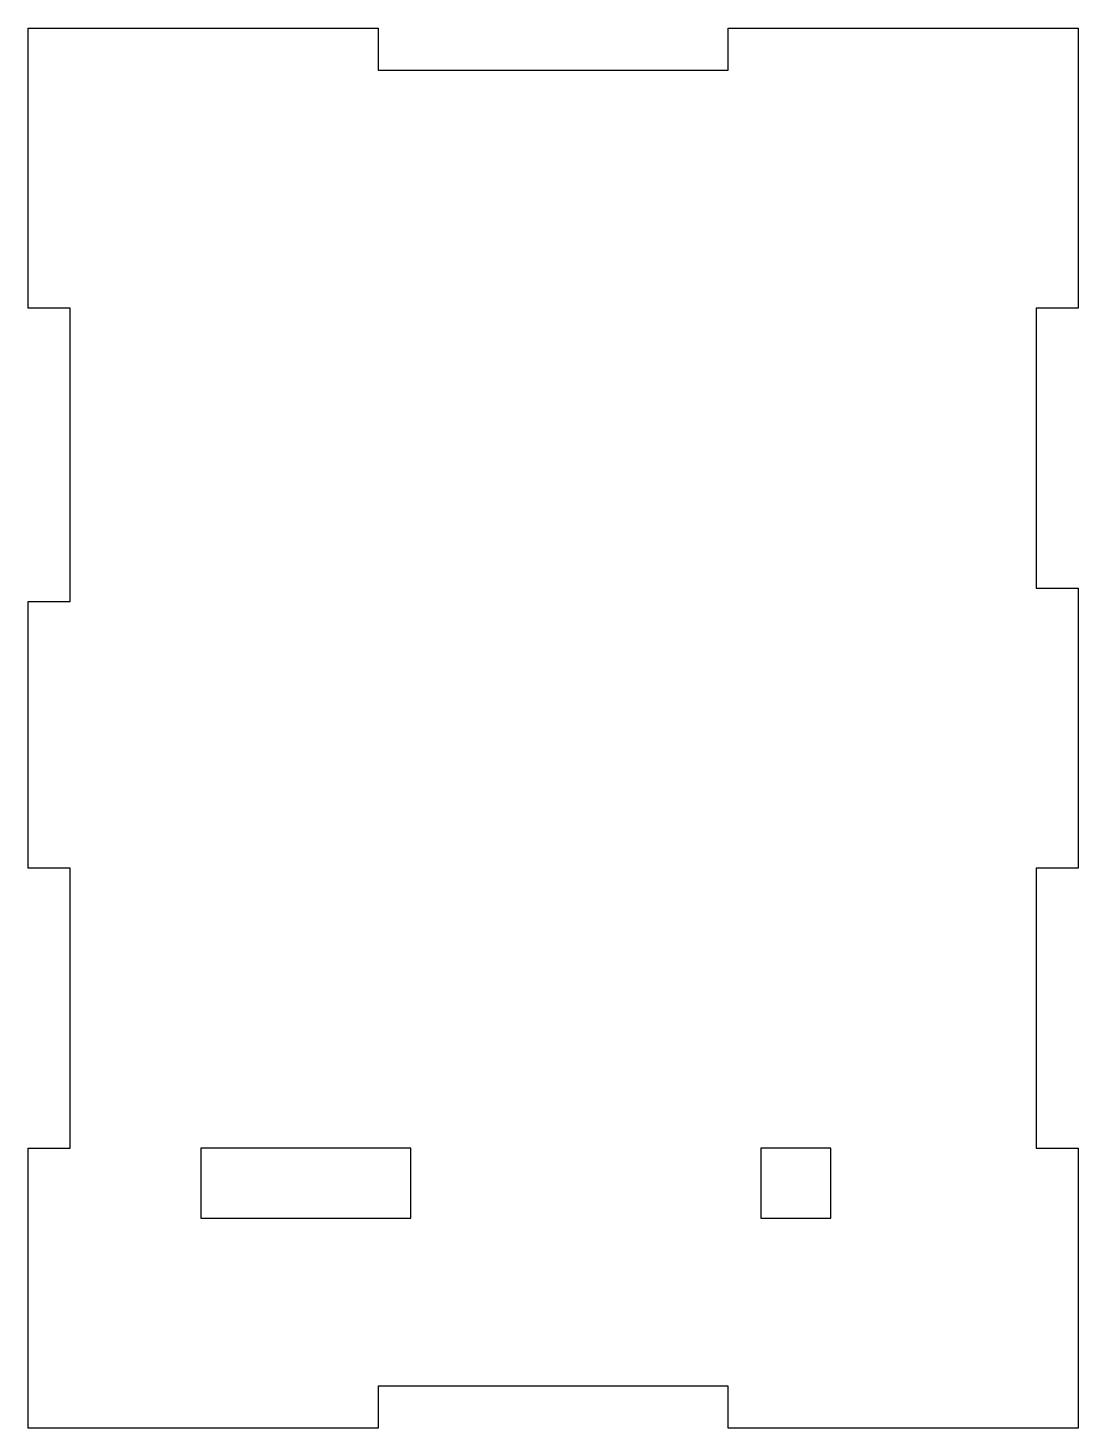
# Model space of a CAD drawing. Header units: millimetres. Extents: x 3 to 78, y 0 to 100.
import ezdxf

# ---------------------------------------------------------------- set-up
doc = ezdxf.new("R2010")
doc.units = ezdxf.units.MM
doc.layers.get('0').update_dxf_attribs({"linetype": 'CONTINUOUS'})

msp = doc.modelspace()

# ---------------------------------------------------------------- linework, layer by layer
for points in [[(52.65, 97), (52.65, 100), (77.65, 100), (77.65, 80), (74.65, 80), (74.65, 60), (77.65, 60), (77.65, 40), (74.65, 40), (74.65, 20), (77.65, 20), (77.65, 0), (52.65, 0), (52.65, 3), (27.65, 3), (27.65, 0), (2.65, 0), (2.65, 20), (5.65, 20), (5.65, 40), (2.65, 40), (2.65, 59.04), (5.65, 59.04), (5.65, 80), (2.65, 80), (2.65, 100), (27.65, 100), (27.65, 97)], [(30, 15), (30, 20), (15, 20), (15, 15)], [(60, 15), (60, 20), (55, 20), (55, 15)]]:
    msp.add_lwpolyline(points, close=True)

doc.saveas('drawing.dxf')
